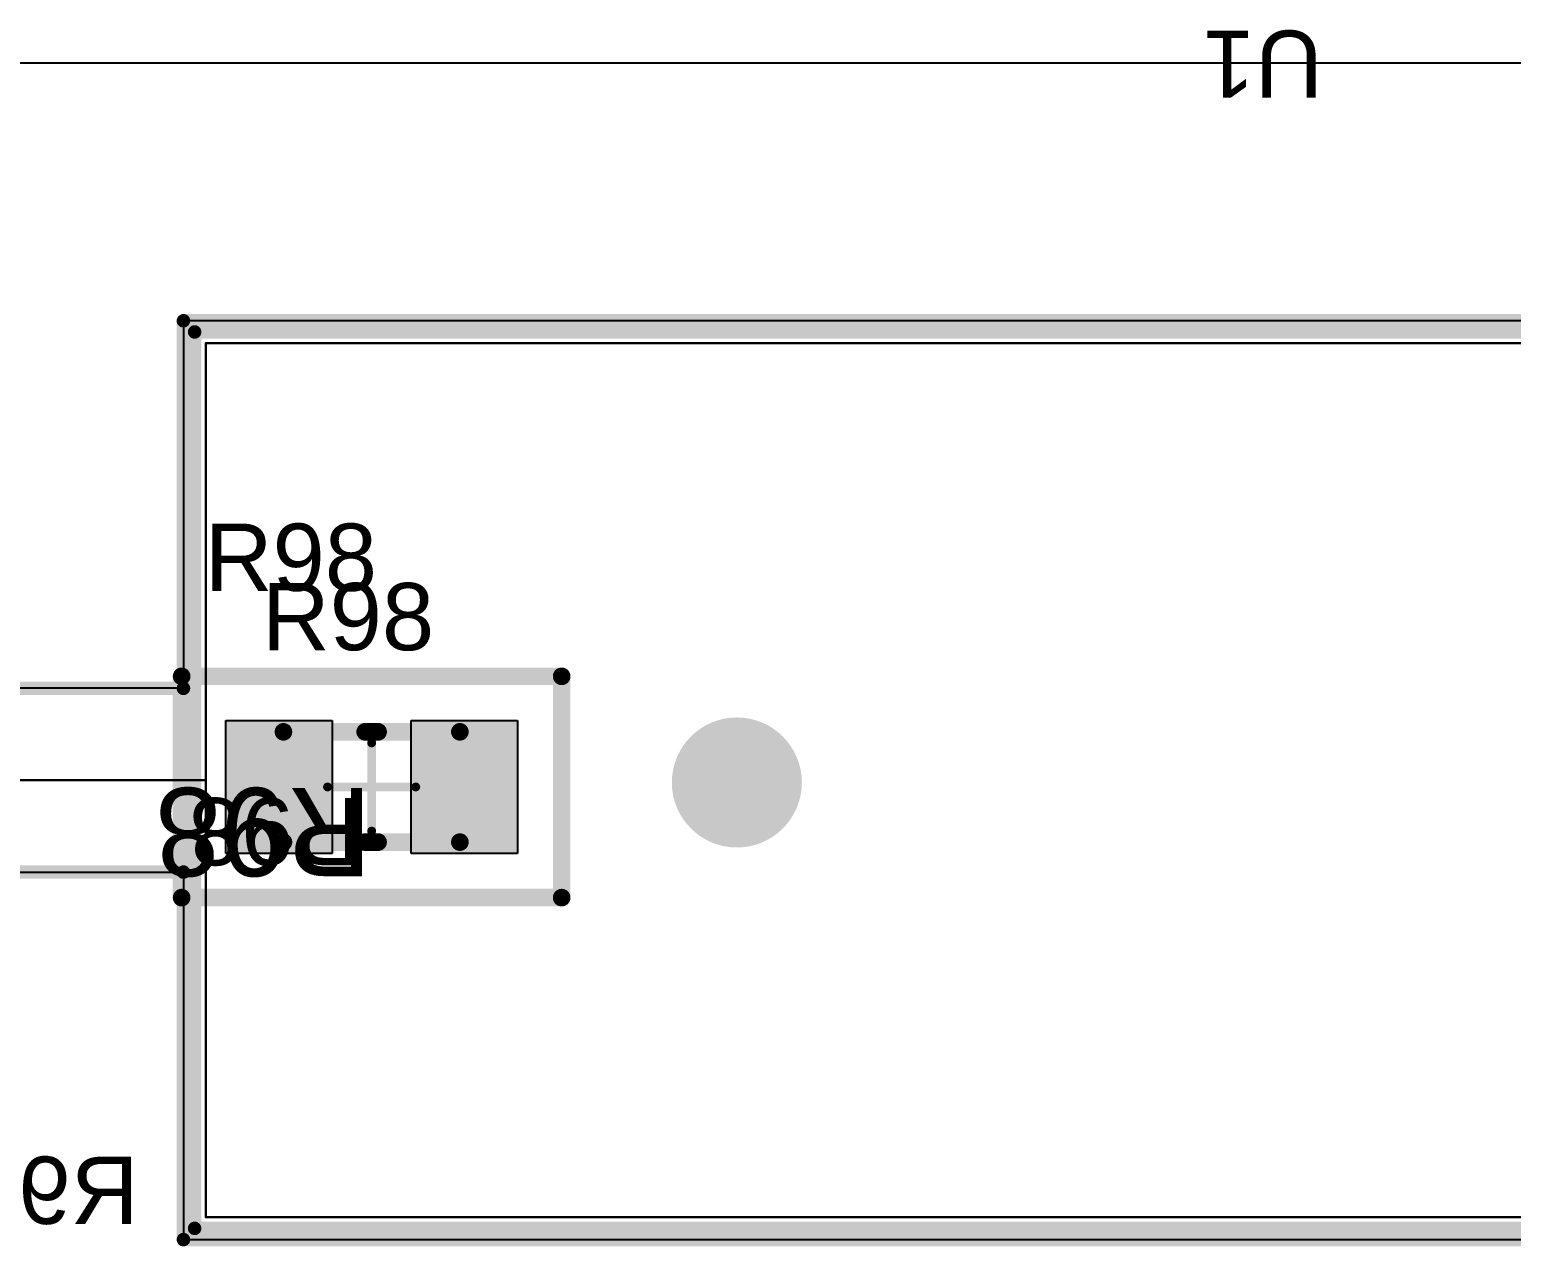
# Model space of a CAD drawing. Header units: millimetres. Extents: x 54 to 247, y 53 to 195.
# Drawn here: x 95.26 to 112.06, y 78.89 to 92.68 of the extents above; entities that cross this region are included whole.
import ezdxf

# ---------------------------------------------------------------- set-up
doc = ezdxf.new("R2010")
doc.units = ezdxf.units.MM
for name, color, linetype in [('BottomOverlay', 54, 'Continuous'), ('BottomSolder', 6, 'Continuous'), ('Mechanical10', 56, 'Continuous'), ('Mechanical12', 56, 'Continuous'), ('Mechanical13', 56, 'Continuous'), ('Mechanical14', 56, 'Continuous'), ('Mechanical15', 56, 'Continuous'), ('Mechanical4', 56, 'Continuous'), ('Mechanical5', 56, 'Continuous'), ('Mechanical6', 56, 'Continuous'), ('Mechanical8', 56, 'Continuous'), ('Mechanical9', 56, 'Continuous'), ('PadHoleLayer', 156, 'Continuous'), ('TopOverlay', 2, 'Continuous'), ('TopPaste', 8, 'Continuous'), ('TopSolder', 216, 'Continuous'), ('ViaHoleLayer', 16, 'Continuous')]:
    doc.layers.add(name, color=color, linetype=linetype)
doc.styles.add('Arial', font='arial.ttf', dxfattribs={"height": 0.2})

# ---------------------------------------------------------------- blocks, each defined once
blk = doc.blocks.new('RES_TUM5_OHM_B_218')
at = {"layer": 'BottomOverlay', "const_width": 0.1524}
for points in [[(25.527, 5.08), (3.175, 5.08)], [(25.527, 5.08), (25.527, -5.08)], [(25.527, -5.08), (3.175, -5.08)]]:
    blk.add_lwpolyline(points, dxfattribs=at)
at = {"layer": 'BottomOverlay', "const_width": 0.0762}
for points in [[(25.4889, 5.08, 1), (25.5651, 5.08, 1)], [(25.4889, 5.08, 1), (25.5651, 5.08, 1)], [(25.4889, -5.08, 1), (25.5651, -5.08, 1)], [(25.4889, -5.08, 1), (25.5651, -5.08, 1)]]:
    blk.add_lwpolyline(points, format="xyb", close=True, dxfattribs=at)
at = {"layer": 'Mechanical13', "const_width": 0.0254}
for points in [[(25.4, 4.953), (3.302, 4.953)], [(25.4, 4.953), (25.4, -4.953)], [(28.702, 0), (25.4, 0)], [(25.4, -4.953), (3.302, -4.953)]]:
    blk.add_lwpolyline(points, dxfattribs=at)
at = {"layer": 'Mechanical13', "const_width": 0.0127}
for points in [[(25.39365, 4.953, 1), (25.40635, 4.953, 1)], [(25.39365, 4.953, 1), (25.40635, 4.953, 1)], [(25.39365, 0, 1), (25.40635, 0, 1)], [(25.39365, -4.953, 1), (25.40635, -4.953, 1)], [(25.39365, -4.953, 1), (25.40635, -4.953, 1)]]:
    blk.add_lwpolyline(points, format="xyb", close=True, dxfattribs=at)
at = {"layer": 'Mechanical15'}
for p, q in [((25.654, 5.207), (3.048, 5.207)), ((25.654, 1.0414), (25.654, 5.207)), ((29.7434, 1.0414), (25.654, 1.0414)), ((25.654, -5.207), (25.654, -1.0414)), ((25.654, -1.0414), (29.7434, -1.0414)), ((3.048, -5.207), (25.654, -5.207))]:
    blk.add_line(p, q, dxfattribs=at)
at = {"layer": 'Mechanical15', "const_width": 0.1524}
for points in [[(25.654, 5.207), (3.048, 5.207)], [(25.654, 5.207), (25.654, 1.0414)], [(29.7434, 1.0414), (25.654, 1.0414)], [(29.7434, -1.0414), (25.654, -1.0414)], [(25.654, -1.0414), (25.654, -5.207)], [(25.654, -5.207), (3.048, -5.207)]]:
    blk.add_lwpolyline(points, dxfattribs=at)
at = {"layer": 'Mechanical15', "const_width": 0.0762}
for points in [[(25.6159, 5.207, 1), (25.6921, 5.207, 1)], [(25.6159, 5.207, 1), (25.6921, 5.207, 1)], [(25.6159, 1.0414, 1), (25.6921, 1.0414, 1)], [(25.6159, 1.0414, 1), (25.6921, 1.0414, 1)], [(25.6159, -1.0414, 1), (25.6921, -1.0414, 1)], [(25.6159, -1.0414, 1), (25.6921, -1.0414, 1)], [(25.6159, -5.207, 1), (25.6921, -5.207, 1)], [(25.6159, -5.207, 1), (25.6921, -5.207, 1)]]:
    blk.add_lwpolyline(points, format="xyb", close=True, dxfattribs=at)
at = {"layer": 'Mechanical4'}
blk.add_line((-3.9624, -8.128), (32.6644, -8.128), dxfattribs=at)
blk = doc.blocks.new('V______CRCW0805__3_IPC_A_219')
at = {"layer": 'TopPaste'}
for points in [[(-1.654, 0.754), (-0.448, 0.754), (-0.448, -0.754), (-1.654, -0.754)], [(0.448, 0.754), (1.654, 0.754), (1.654, -0.754), (0.448, -0.754)]]:
    blk.add_hatch(color=8, dxfattribs=at).paths.add_polyline_path(points)
at = {"layer": 'TopSolder'}
for points in [[(-1.654, 0.754), (-0.448, 0.754), (-0.448, -0.754), (-1.654, -0.754)], [(0.448, 0.754), (1.654, 0.754), (1.654, -0.754), (0.448, -0.754)]]:
    blk.add_hatch(color=216, dxfattribs=at).paths.add_polyline_path(points)
at = {"layer": 'Mechanical10', "const_width": 0.2}
for points in [[(2.154, 1.254), (-2.154, 1.254)], [(-2.154, 1.254), (-2.154, -1.254)], [(2.154, 1.254), (2.154, -1.254)], [(2.154, -1.254), (-2.154, -1.254)]]:
    blk.add_lwpolyline(points, dxfattribs=at)
at = {"layer": 'Mechanical10', "const_width": 0.1}
for points in [[(-2.204, 1.254, 1), (-2.104, 1.254, 1)], [(-2.204, 1.254, 1), (-2.104, 1.254, 1)], [(2.104, 1.254, 1), (2.204, 1.254, 1)], [(2.104, 1.254, 1), (2.204, 1.254, 1)], [(-2.204, -1.254, 1), (-2.104, -1.254, 1)], [(-2.204, -1.254, 1), (-2.104, -1.254, 1)], [(2.104, -1.254, 1), (2.204, -1.254, 1)], [(2.104, -1.254, 1), (2.204, -1.254, 1)]]:
    blk.add_lwpolyline(points, format="xyb", close=True, dxfattribs=at)
at = {"layer": 'Mechanical12', "const_width": 0.2}
for points in [[(1, 0.625), (-1, 0.625)], [(-1, 0.625), (-1, -0.625)], [(1, 0.625), (1, -0.625)], [(1, -0.625), (-1, -0.625)]]:
    blk.add_lwpolyline(points, dxfattribs=at)
at = {"layer": 'Mechanical12', "const_width": 0.1}
for points in [[(-1.05, 0.625, 1), (-0.95, 0.625, 1)], [(-1.05, 0.625, 1), (-0.95, 0.625, 1)], [(0.95, 0.625, 1), (1.05, 0.625, 1)], [(0.95, 0.625, 1), (1.05, 0.625, 1)], [(-1.05, -0.625, 1), (-0.95, -0.625, 1)], [(-1.05, -0.625, 1), (-0.95, -0.625, 1)], [(0.95, -0.625, 1), (1.05, -0.625, 1)], [(0.95, -0.625, 1), (1.05, -0.625, 1)]]:
    blk.add_lwpolyline(points, format="xyb", close=True, dxfattribs=at)
at = {"layer": 'Mechanical15'}
for points, const_width in [([(2.154, 1.254), (-2.154, 1.254)], 0.2), ([(-2.154, 1.254), (-2.154, -1.254)], 0.2), ([(2.154, 1.254), (2.154, -1.254)], 0.2), ([(0, 0.5), (0, -0.5)], 0.1), ([(0.5, 0), (-0.5, 0)], 0.1), ([(2.154, -1.254), (-2.154, -1.254)], 0.2)]:
    blk.add_lwpolyline(points, dxfattribs=dict(at, const_width=const_width))
for points, const_width in [([(-2.204, 1.254, 1), (-2.104, 1.254, 1)], 0.1), ([(-2.204, 1.254, 1), (-2.104, 1.254, 1)], 0.1), ([(2.104, 1.254, 1), (2.204, 1.254, 1)], 0.1), ([(2.104, 1.254, 1), (2.204, 1.254, 1)], 0.1), ([(-0.025, 0.5, 1), (0.025, 0.5, 1)], 0.05), ([(-0.525, 0, 1), (-0.475, 0, 1)], 0.05), ([(0.475, 0, 1), (0.525, 0, 1)], 0.05), ([(-0.025, -0.5, 1), (0.025, -0.5, 1)], 0.05), ([(-2.204, -1.254, 1), (-2.104, -1.254, 1)], 0.1), ([(-2.204, -1.254, 1), (-2.104, -1.254, 1)], 0.1), ([(2.104, -1.254, 1), (2.204, -1.254, 1)], 0.1), ([(2.104, -1.254, 1), (2.204, -1.254, 1)], 0.1)]:
    blk.add_lwpolyline(points, format="xyb", close=True, dxfattribs=dict(at, const_width=const_width))
at = {"layer": 'TopOverlay', "const_width": 0.2}
for points in [[(0.073, 0.625), (-0.073, 0.625)], [(0.073, -0.625), (-0.073, -0.625)]]:
    blk.add_lwpolyline(points, dxfattribs=at)
at = {"layer": 'TopOverlay', "const_width": 0.1}
for points in [[(-0.123, 0.625, 1), (-0.023, 0.625, 1)], [(0.023, 0.625, 1), (0.123, 0.625, 1)], [(-0.123, -0.625, 1), (-0.023, -0.625, 1)], [(0.023, -0.625, 1), (0.123, -0.625, 1)]]:
    blk.add_lwpolyline(points, format="xyb", close=True, dxfattribs=at)
at = {"layer": 'Mechanical10'}
blk.add_text('R98', height=1, dxfattribs=at).set_placement((0, 0.011))

msp = doc.modelspace()

# ---------------------------------------------------------------- hatches: boundary and pattern name
at = {"layer": 'BottomSolder'}
h = msp.add_hatch(color=6, dxfattribs=at)
edge = h.paths.add_edge_path()
edge.add_arc((103.276, 84.15), 0.737, 0, 360)
at = {"layer": 'Mechanical14'}
h = msp.add_hatch(color=56, dxfattribs=at)
edge = h.paths.add_edge_path()
edge.add_arc((97.13, 89.256), 0.0381, 0, 360)
h = msp.add_hatch(color=56, dxfattribs=at)
edge = h.paths.add_edge_path()
edge.add_arc((97.13, 89.256), 0.0381, 0, 360)
h = msp.add_hatch(color=56, dxfattribs=at)
edge = h.paths.add_edge_path()
edge.add_arc((97.13, 79.096), 0.0381, 0, 360)
h = msp.add_hatch(color=56, dxfattribs=at)
edge = h.paths.add_edge_path()
edge.add_arc((97.13, 79.096), 0.0381, 0, 360)
at = {"layer": 'Mechanical4'}
h = msp.add_hatch(color=56, dxfattribs=at)
edge = h.paths.add_edge_path()
edge.add_arc((97.003, 89.383), 0.0381, 0, 360)
h = msp.add_hatch(color=56, dxfattribs=at)
edge = h.paths.add_edge_path()
edge.add_arc((97.003, 89.383), 0.0381, 0, 360)
h = msp.add_hatch(color=56, dxfattribs=at)
edge = h.paths.add_edge_path()
edge.add_arc((96.982, 85.353), 0.05, 0, 360)
h = msp.add_hatch(color=56, dxfattribs=at)
edge = h.paths.add_edge_path()
edge.add_arc((96.982, 85.353), 0.05, 0, 360)
h = msp.add_hatch(color=56, dxfattribs=at)
edge = h.paths.add_edge_path()
edge.add_arc((96.982, 85.353), 0.05, 0, 360)
h = msp.add_hatch(color=56, dxfattribs=at)
edge = h.paths.add_edge_path()
edge.add_arc((96.982, 85.353), 0.05, 0, 360)
h = msp.add_hatch(color=56, dxfattribs=at)
edge = h.paths.add_edge_path()
edge.add_arc((101.29, 85.353), 0.05, 0, 360)
h = msp.add_hatch(color=56, dxfattribs=at)
edge = h.paths.add_edge_path()
edge.add_arc((101.29, 85.353), 0.05, 0, 360)
h = msp.add_hatch(color=56, dxfattribs=at)
edge = h.paths.add_edge_path()
edge.add_arc((101.29, 85.353), 0.05, 0, 360)
h = msp.add_hatch(color=56, dxfattribs=at)
edge = h.paths.add_edge_path()
edge.add_arc((101.29, 85.353), 0.05, 0, 360)
h = msp.add_hatch(color=56, dxfattribs=at)
edge = h.paths.add_edge_path()
edge.add_arc((97.003, 85.217), 0.0381, 0, 360)
h = msp.add_hatch(color=56, dxfattribs=at)
edge = h.paths.add_edge_path()
edge.add_arc((97.003, 85.217), 0.0381, 0, 360)
h = msp.add_hatch(color=56, dxfattribs=at)
edge = h.paths.add_edge_path()
edge.add_arc((97.003, 83.134), 0.0381, 0, 360)
h = msp.add_hatch(color=56, dxfattribs=at)
edge = h.paths.add_edge_path()
edge.add_arc((97.003, 83.134), 0.0381, 0, 360)
h = msp.add_hatch(color=56, dxfattribs=at)
edge = h.paths.add_edge_path()
edge.add_arc((96.982, 82.845), 0.05, 0, 360)
h = msp.add_hatch(color=56, dxfattribs=at)
edge = h.paths.add_edge_path()
edge.add_arc((96.982, 82.845), 0.05, 0, 360)
h = msp.add_hatch(color=56, dxfattribs=at)
edge = h.paths.add_edge_path()
edge.add_arc((96.982, 82.845), 0.05, 0, 360)
h = msp.add_hatch(color=56, dxfattribs=at)
edge = h.paths.add_edge_path()
edge.add_arc((96.982, 82.845), 0.05, 0, 360)
h = msp.add_hatch(color=56, dxfattribs=at)
edge = h.paths.add_edge_path()
edge.add_arc((101.29, 82.845), 0.05, 0, 360)
h = msp.add_hatch(color=56, dxfattribs=at)
edge = h.paths.add_edge_path()
edge.add_arc((101.29, 82.845), 0.05, 0, 360)
h = msp.add_hatch(color=56, dxfattribs=at)
edge = h.paths.add_edge_path()
edge.add_arc((101.29, 82.845), 0.05, 0, 360)
h = msp.add_hatch(color=56, dxfattribs=at)
edge = h.paths.add_edge_path()
edge.add_arc((101.29, 82.845), 0.05, 0, 360)
h = msp.add_hatch(color=56, dxfattribs=at)
edge = h.paths.add_edge_path()
edge.add_arc((97.003, 78.969), 0.0381, 0, 360)
h = msp.add_hatch(color=56, dxfattribs=at)
edge = h.paths.add_edge_path()
edge.add_arc((97.003, 78.969), 0.0381, 0, 360)
at = {"layer": 'Mechanical5'}
h = msp.add_hatch(color=56, dxfattribs=at)
edge = h.paths.add_edge_path()
edge.add_arc((97.257, 89.129), 0.00635, 0, 360)
h = msp.add_hatch(color=56, dxfattribs=at)
edge = h.paths.add_edge_path()
edge.add_arc((97.257, 89.129), 0.00635, 0, 360)
h = msp.add_hatch(color=56, dxfattribs=at)
edge = h.paths.add_edge_path()
edge.add_arc((97.257, 84.176), 0.00635, 0, 360)
h = msp.add_hatch(color=56, dxfattribs=at)
edge = h.paths.add_edge_path()
edge.add_arc((97.257, 79.223), 0.00635, 0, 360)
h = msp.add_hatch(color=56, dxfattribs=at)
edge = h.paths.add_edge_path()
edge.add_arc((97.257, 79.223), 0.00635, 0, 360)
at = {"layer": 'Mechanical6'}
h = msp.add_hatch(color=56, dxfattribs=at)
edge = h.paths.add_edge_path()
edge.add_arc((99.064, 84.724), 0.05, 0, 360)
h = msp.add_hatch(color=56, dxfattribs=at)
edge = h.paths.add_edge_path()
edge.add_arc((99.209, 84.724), 0.05, 0, 360)
h = msp.add_hatch(color=56, dxfattribs=at)
edge = h.paths.add_edge_path()
edge.add_arc((99.064, 83.474), 0.05, 0, 360)
h = msp.add_hatch(color=56, dxfattribs=at)
edge = h.paths.add_edge_path()
edge.add_arc((99.209, 83.474), 0.05, 0, 360)
at = {"layer": 'Mechanical8'}
h = msp.add_hatch(color=56, dxfattribs=at)
edge = h.paths.add_edge_path()
edge.add_arc((98.136, 84.724), 0.05, 0, 360)
h = msp.add_hatch(color=56, dxfattribs=at)
edge = h.paths.add_edge_path()
edge.add_arc((98.136, 84.724), 0.05, 0, 360)
h = msp.add_hatch(color=56, dxfattribs=at)
edge = h.paths.add_edge_path()
edge.add_arc((100.136, 84.724), 0.05, 0, 360)
h = msp.add_hatch(color=56, dxfattribs=at)
edge = h.paths.add_edge_path()
edge.add_arc((100.136, 84.724), 0.05, 0, 360)
h = msp.add_hatch(color=56, dxfattribs=at)
edge = h.paths.add_edge_path()
edge.add_arc((98.136, 83.474), 0.05, 0, 360)
h = msp.add_hatch(color=56, dxfattribs=at)
edge = h.paths.add_edge_path()
edge.add_arc((98.136, 83.474), 0.05, 0, 360)
h = msp.add_hatch(color=56, dxfattribs=at)
edge = h.paths.add_edge_path()
edge.add_arc((100.136, 83.474), 0.05, 0, 360)
h = msp.add_hatch(color=56, dxfattribs=at)
edge = h.paths.add_edge_path()
edge.add_arc((100.136, 83.474), 0.05, 0, 360)
at = {"layer": 'PadHoleLayer'}
h = msp.add_hatch(color=156, dxfattribs=at)
edge = h.paths.add_edge_path()
edge.add_arc((97.003, 89.383), 0.0381, 0, 360)
h = msp.add_hatch(color=156, dxfattribs=at)
edge = h.paths.add_edge_path()
edge.add_arc((97.003, 89.383), 0.0381, 0, 360)
h = msp.add_hatch(color=156, dxfattribs=at)
edge = h.paths.add_edge_path()
edge.add_arc((97.13, 89.256), 0.0381, 0, 360)
h = msp.add_hatch(color=156, dxfattribs=at)
edge = h.paths.add_edge_path()
edge.add_arc((97.13, 89.256), 0.0381, 0, 360)
h = msp.add_hatch(color=156, dxfattribs=at)
edge = h.paths.add_edge_path()
edge.add_arc((97.257, 89.129), 0.00635, 0, 360)
h = msp.add_hatch(color=156, dxfattribs=at)
edge = h.paths.add_edge_path()
edge.add_arc((97.257, 89.129), 0.00635, 0, 360)
h = msp.add_hatch(color=156, dxfattribs=at)
edge = h.paths.add_edge_path()
edge.add_arc((96.982, 85.353), 0.05, 0, 360)
h = msp.add_hatch(color=156, dxfattribs=at)
edge = h.paths.add_edge_path()
edge.add_arc((96.982, 85.353), 0.05, 0, 360)
h = msp.add_hatch(color=156, dxfattribs=at)
edge = h.paths.add_edge_path()
edge.add_arc((96.982, 85.353), 0.05, 0, 360)
h = msp.add_hatch(color=156, dxfattribs=at)
edge = h.paths.add_edge_path()
edge.add_arc((96.982, 85.353), 0.05, 0, 360)
h = msp.add_hatch(color=156, dxfattribs=at)
edge = h.paths.add_edge_path()
edge.add_arc((101.29, 85.353), 0.05, 0, 360)
h = msp.add_hatch(color=156, dxfattribs=at)
edge = h.paths.add_edge_path()
edge.add_arc((101.29, 85.353), 0.05, 0, 360)
h = msp.add_hatch(color=156, dxfattribs=at)
edge = h.paths.add_edge_path()
edge.add_arc((101.29, 85.353), 0.05, 0, 360)
h = msp.add_hatch(color=156, dxfattribs=at)
edge = h.paths.add_edge_path()
edge.add_arc((101.29, 85.353), 0.05, 0, 360)
h = msp.add_hatch(color=156, dxfattribs=at)
edge = h.paths.add_edge_path()
edge.add_arc((97.003, 85.217), 0.0381, 0, 360)
h = msp.add_hatch(color=156, dxfattribs=at)
edge = h.paths.add_edge_path()
edge.add_arc((97.003, 85.217), 0.0381, 0, 360)
h = msp.add_hatch(color=156, dxfattribs=at)
edge = h.paths.add_edge_path()
edge.add_arc((98.136, 84.724), 0.05, 0, 360)
h = msp.add_hatch(color=156, dxfattribs=at)
edge = h.paths.add_edge_path()
edge.add_arc((98.136, 84.724), 0.05, 0, 360)
h = msp.add_hatch(color=156, dxfattribs=at)
edge = h.paths.add_edge_path()
edge.add_arc((99.064, 84.724), 0.05, 0, 360)
h = msp.add_hatch(color=156, dxfattribs=at)
edge = h.paths.add_edge_path()
edge.add_arc((99.209, 84.724), 0.05, 0, 360)
h = msp.add_hatch(color=156, dxfattribs=at)
edge = h.paths.add_edge_path()
edge.add_arc((100.136, 84.724), 0.05, 0, 360)
h = msp.add_hatch(color=156, dxfattribs=at)
edge = h.paths.add_edge_path()
edge.add_arc((100.136, 84.724), 0.05, 0, 360)
h = msp.add_hatch(color=156, dxfattribs=at)
edge = h.paths.add_edge_path()
edge.add_arc((97.257, 84.176), 0.00635, 0, 360)
h = msp.add_hatch(color=156, dxfattribs=at)
edge = h.paths.add_edge_path()
edge.add_arc((98.136, 83.474), 0.05, 0, 360)
h = msp.add_hatch(color=156, dxfattribs=at)
edge = h.paths.add_edge_path()
edge.add_arc((98.136, 83.474), 0.05, 0, 360)
h = msp.add_hatch(color=156, dxfattribs=at)
edge = h.paths.add_edge_path()
edge.add_arc((99.064, 83.474), 0.05, 0, 360)
h = msp.add_hatch(color=156, dxfattribs=at)
edge = h.paths.add_edge_path()
edge.add_arc((99.209, 83.474), 0.05, 0, 360)
h = msp.add_hatch(color=156, dxfattribs=at)
edge = h.paths.add_edge_path()
edge.add_arc((100.136, 83.474), 0.05, 0, 360)
h = msp.add_hatch(color=156, dxfattribs=at)
edge = h.paths.add_edge_path()
edge.add_arc((100.136, 83.474), 0.05, 0, 360)
h = msp.add_hatch(color=156, dxfattribs=at)
edge = h.paths.add_edge_path()
edge.add_arc((97.003, 83.134), 0.0381, 0, 360)
h = msp.add_hatch(color=156, dxfattribs=at)
edge = h.paths.add_edge_path()
edge.add_arc((97.003, 83.134), 0.0381, 0, 360)
h = msp.add_hatch(color=156, dxfattribs=at)
edge = h.paths.add_edge_path()
edge.add_arc((96.982, 82.845), 0.05, 0, 360)
h = msp.add_hatch(color=156, dxfattribs=at)
edge = h.paths.add_edge_path()
edge.add_arc((96.982, 82.845), 0.05, 0, 360)
h = msp.add_hatch(color=156, dxfattribs=at)
edge = h.paths.add_edge_path()
edge.add_arc((96.982, 82.845), 0.05, 0, 360)
h = msp.add_hatch(color=156, dxfattribs=at)
edge = h.paths.add_edge_path()
edge.add_arc((96.982, 82.845), 0.05, 0, 360)
h = msp.add_hatch(color=156, dxfattribs=at)
edge = h.paths.add_edge_path()
edge.add_arc((101.29, 82.845), 0.05, 0, 360)
h = msp.add_hatch(color=156, dxfattribs=at)
edge = h.paths.add_edge_path()
edge.add_arc((101.29, 82.845), 0.05, 0, 360)
h = msp.add_hatch(color=156, dxfattribs=at)
edge = h.paths.add_edge_path()
edge.add_arc((101.29, 82.845), 0.05, 0, 360)
h = msp.add_hatch(color=156, dxfattribs=at)
edge = h.paths.add_edge_path()
edge.add_arc((101.29, 82.845), 0.05, 0, 360)
h = msp.add_hatch(color=156, dxfattribs=at)
edge = h.paths.add_edge_path()
edge.add_arc((97.13, 79.096), 0.0381, 0, 360)
h = msp.add_hatch(color=156, dxfattribs=at)
edge = h.paths.add_edge_path()
edge.add_arc((97.13, 79.096), 0.0381, 0, 360)
h = msp.add_hatch(color=156, dxfattribs=at)
edge = h.paths.add_edge_path()
edge.add_arc((97.257, 79.223), 0.00635, 0, 360)
h = msp.add_hatch(color=156, dxfattribs=at)
edge = h.paths.add_edge_path()
edge.add_arc((97.257, 79.223), 0.00635, 0, 360)
h = msp.add_hatch(color=156, dxfattribs=at)
edge = h.paths.add_edge_path()
edge.add_arc((97.003, 78.969), 0.0381, 0, 360)
h = msp.add_hatch(color=156, dxfattribs=at)
edge = h.paths.add_edge_path()
edge.add_arc((97.003, 78.969), 0.0381, 0, 360)
at = {"layer": 'TopSolder'}
h = msp.add_hatch(color=216, dxfattribs=at)
edge = h.paths.add_edge_path()
edge.add_arc((103.276, 84.15), 0.737, 0, 360)
at = {"layer": 'ViaHoleLayer'}
h = msp.add_hatch(color=16, dxfattribs=at)
edge = h.paths.add_edge_path()
edge.add_arc((103.276, 84.15), 0.356, 0, 360)

# ---------------------------------------------------------------- linework, layer by layer
at = {"layer": 'Mechanical10'}
for p, q in [((97.482, 83.345), (97.482, 84.854)), ((97.482, 84.854), (98.689, 84.854)), ((98.689, 84.854), (98.689, 83.345)), ((99.584, 83.345), (99.584, 84.854)), ((99.584, 84.854), (100.79, 84.854)), ((100.79, 84.854), (100.79, 83.345)), ((98.689, 83.345), (97.482, 83.345)), ((100.79, 83.345), (99.584, 83.345))]:
    msp.add_line(p, q, dxfattribs=at)
at = {"layer": 'Mechanical14', "const_width": 0.152}
for points in [[(97.13, 89.256), (119.482, 89.256)], [(97.13, 79.096), (97.13, 89.256)], [(97.13, 79.096), (119.482, 79.096)]]:
    msp.add_lwpolyline(points, dxfattribs=at)
at = {"layer": 'Mechanical14', "const_width": 0.0762}
for points in [[(97.091, 89.256, 1), (97.168, 89.256, 1)], [(97.091, 89.256, 1), (97.168, 89.256, 1)], [(97.091, 79.096, 1), (97.168, 79.096, 1)], [(97.091, 79.096, 1), (97.168, 79.096, 1)]]:
    msp.add_lwpolyline(points, format="xyb", close=True, dxfattribs=at)
at = {"layer": 'Mechanical4'}
for points, const_width in [([(97.003, 85.217), (97.003, 89.383)], 0.152), ([(97.003, 89.383), (119.609, 89.383)], 0.152), ([(97.003, 85.217), (97.003, 89.383)], 0.0127), ([(97.003, 89.383), (119.609, 89.383)], 0.0127), ([(96.982, 82.845), (96.982, 85.353)], 0.2), ([(96.982, 85.353), (101.29, 85.353)], 0.2), ([(96.982, 82.845), (96.982, 85.353)], 0.2), ([(96.982, 85.353), (101.29, 85.353)], 0.2), ([(101.29, 82.845), (101.29, 85.353)], 0.2), ([(101.29, 82.845), (101.29, 85.353)], 0.2), ([(92.913, 85.217), (97.003, 85.217)], 0.152), ([(92.913, 85.217), (97.003, 85.217)], 0.0127), ([(99.136, 83.599), (99.136, 84.599)], 0.1), ([(98.636, 84.099), (99.636, 84.099)], 0.1), ([(92.913, 83.134), (97.003, 83.134)], 0.152), ([(97.003, 78.969), (97.003, 83.134)], 0.152), ([(92.913, 83.134), (97.003, 83.134)], 0.0127), ([(97.003, 78.969), (97.003, 83.134)], 0.0127), ([(96.982, 82.845), (101.29, 82.845)], 0.2), ([(96.982, 82.845), (101.29, 82.845)], 0.2), ([(97.003, 78.969), (119.609, 78.969)], 0.152), ([(97.003, 78.969), (119.609, 78.969)], 0.0127)]:
    msp.add_lwpolyline(points, dxfattribs=dict(at, const_width=const_width))
for points, const_width in [([(96.964, 89.383, 1), (97.041, 89.383, 1)], 0.0762), ([(96.964, 89.383, 1), (97.041, 89.383, 1)], 0.0762), ([(96.999, 89.383, 1), (97.006, 89.383, 1)], 0.00635), ([(96.999, 89.383, 1), (97.006, 89.383, 1)], 0.00635), ([(96.932, 85.353, 1), (97.032, 85.353, 1)], 0.1), ([(96.932, 85.353, 1), (97.032, 85.353, 1)], 0.1), ([(96.932, 85.353, 1), (97.032, 85.353, 1)], 0.1), ([(96.932, 85.353, 1), (97.032, 85.353, 1)], 0.1), ([(101.24, 85.353, 1), (101.34, 85.353, 1)], 0.1), ([(101.24, 85.353, 1), (101.34, 85.353, 1)], 0.1), ([(101.24, 85.353, 1), (101.34, 85.353, 1)], 0.1), ([(101.24, 85.353, 1), (101.34, 85.353, 1)], 0.1), ([(96.964, 85.217, 1), (97.041, 85.217, 1)], 0.0762), ([(96.964, 85.217, 1), (97.041, 85.217, 1)], 0.0762), ([(96.999, 85.217, 1), (97.006, 85.217, 1)], 0.00635), ([(96.999, 85.217, 1), (97.006, 85.217, 1)], 0.00635), ([(99.111, 84.599, 1), (99.161, 84.599, 1)], 0.05), ([(99.099, 84.599, 1), (99.124, 84.599, 1)], 0.025), ([(99.099, 84.599, 1), (99.124, 84.599, 1)], 0.025), ([(99.149, 84.599, 1), (99.174, 84.599, 1)], 0.025), ([(99.149, 84.599, 1), (99.174, 84.599, 1)], 0.025), ([(98.611, 84.099, 1), (98.661, 84.099, 1)], 0.05), ([(98.599, 84.099, 1), (98.624, 84.099, 1)], 0.025), ([(98.599, 84.099, 1), (98.624, 84.099, 1)], 0.025), ([(98.649, 84.099, 1), (98.674, 84.099, 1)], 0.025), ([(98.649, 84.099, 1), (98.674, 84.099, 1)], 0.025), ([(99.611, 84.099, 1), (99.661, 84.099, 1)], 0.05), ([(99.599, 84.099, 1), (99.624, 84.099, 1)], 0.025), ([(99.599, 84.099, 1), (99.624, 84.099, 1)], 0.025), ([(99.649, 84.099, 1), (99.674, 84.099, 1)], 0.025), ([(99.649, 84.099, 1), (99.674, 84.099, 1)], 0.025), ([(99.111, 83.599, 1), (99.161, 83.599, 1)], 0.05), ([(99.099, 83.599, 1), (99.124, 83.599, 1)], 0.025), ([(99.099, 83.599, 1), (99.124, 83.599, 1)], 0.025), ([(99.149, 83.599, 1), (99.174, 83.599, 1)], 0.025), ([(99.149, 83.599, 1), (99.174, 83.599, 1)], 0.025), ([(96.964, 83.134, 1), (97.041, 83.134, 1)], 0.0762), ([(96.964, 83.134, 1), (97.041, 83.134, 1)], 0.0762), ([(96.999, 83.134, 1), (97.006, 83.134, 1)], 0.00635), ([(96.999, 83.134, 1), (97.006, 83.134, 1)], 0.00635), ([(96.932, 82.845, 1), (97.032, 82.845, 1)], 0.1), ([(96.932, 82.845, 1), (97.032, 82.845, 1)], 0.1), ([(96.932, 82.845, 1), (97.032, 82.845, 1)], 0.1), ([(96.932, 82.845, 1), (97.032, 82.845, 1)], 0.1), ([(101.24, 82.845, 1), (101.34, 82.845, 1)], 0.1), ([(101.24, 82.845, 1), (101.34, 82.845, 1)], 0.1), ([(101.24, 82.845, 1), (101.34, 82.845, 1)], 0.1), ([(101.24, 82.845, 1), (101.34, 82.845, 1)], 0.1), ([(96.964, 78.969, 1), (97.041, 78.969, 1)], 0.0762), ([(96.964, 78.969, 1), (97.041, 78.969, 1)], 0.0762), ([(96.999, 78.969, 1), (97.006, 78.969, 1)], 0.00635), ([(96.999, 78.969, 1), (97.006, 78.969, 1)], 0.00635)]:
    msp.add_lwpolyline(points, format="xyb", close=True, dxfattribs=dict(at, const_width=const_width))
at = {"layer": 'Mechanical4', "const_width": 0.05}
for points in [[(99.111, 84.599, -1), (99.161, 84.599)], [(99.161, 84.599, -1), (99.111, 84.599)], [(98.611, 84.099, -1), (98.661, 84.099)], [(98.661, 84.099, -1), (98.611, 84.099)], [(99.611, 84.099, -1), (99.661, 84.099)], [(99.661, 84.099, -1), (99.611, 84.099)], [(99.111, 83.599, -1), (99.161, 83.599)], [(99.161, 83.599, -1), (99.111, 83.599)]]:
    msp.add_lwpolyline(points, format="xyb", dxfattribs=at)
at = {"layer": 'Mechanical5', "const_width": 0.0254}
for points in [[(97.257, 89.129), (119.355, 89.129)], [(97.257, 79.223), (97.257, 89.129)], [(93.955, 84.176), (97.257, 84.176)], [(97.257, 79.223), (119.355, 79.223)]]:
    msp.add_lwpolyline(points, dxfattribs=at)
at = {"layer": 'Mechanical5', "const_width": 0.0127}
for points in [[(97.25, 89.129, 1), (97.263, 89.129, 1)], [(97.25, 89.129, 1), (97.263, 89.129, 1)], [(97.25, 84.176, 1), (97.263, 84.176, 1)], [(97.25, 79.223, 1), (97.263, 79.223, 1)], [(97.25, 79.223, 1), (97.263, 79.223, 1)]]:
    msp.add_lwpolyline(points, format="xyb", close=True, dxfattribs=at)
at = {"layer": 'Mechanical6', "const_width": 0.2}
for points in [[(99.064, 84.724), (99.209, 84.724)], [(99.064, 83.474), (99.209, 83.474)]]:
    msp.add_lwpolyline(points, dxfattribs=at)
at = {"layer": 'Mechanical6', "const_width": 0.1}
for points in [[(99.014, 84.724, 1), (99.114, 84.724, 1)], [(99.159, 84.724, 1), (99.259, 84.724, 1)], [(99.014, 83.474, 1), (99.114, 83.474, 1)], [(99.159, 83.474, 1), (99.259, 83.474, 1)]]:
    msp.add_lwpolyline(points, format="xyb", close=True, dxfattribs=at)
at = {"layer": 'Mechanical8'}
for p, q in [((97.482, 83.345), (97.482, 84.854)), ((97.482, 84.854), (98.689, 84.854)), ((98.689, 84.854), (98.689, 83.345)), ((99.584, 83.345), (99.584, 84.854)), ((99.584, 84.854), (100.79, 84.854)), ((100.79, 84.854), (100.79, 83.345)), ((98.689, 83.345), (97.482, 83.345)), ((100.79, 83.345), (99.584, 83.345))]:
    msp.add_line(p, q, dxfattribs=at)
at = {"layer": 'Mechanical8', "const_width": 0.2}
for points in [[(98.136, 83.474), (98.136, 84.724)], [(98.136, 84.724), (100.136, 84.724)], [(100.136, 83.474), (100.136, 84.724)], [(98.136, 83.474), (100.136, 83.474)]]:
    msp.add_lwpolyline(points, dxfattribs=at)
at = {"layer": 'Mechanical8', "const_width": 0.1}
for points in [[(98.086, 84.724, 1), (98.186, 84.724, 1)], [(98.086, 84.724, 1), (98.186, 84.724, 1)], [(100.086, 84.724, 1), (100.186, 84.724, 1)], [(100.086, 84.724, 1), (100.186, 84.724, 1)], [(98.086, 83.474, 1), (98.186, 83.474, 1)], [(98.086, 83.474, 1), (98.186, 83.474, 1)], [(100.086, 83.474, 1), (100.186, 83.474, 1)], [(100.086, 83.474, 1), (100.186, 83.474, 1)]]:
    msp.add_lwpolyline(points, format="xyb", close=True, dxfattribs=at)
at = {"layer": 'Mechanical9', "const_width": 0.0127}
msp.add_lwpolyline([(89.992, 92.304), (126.619, 92.304)], dxfattribs=at)

# ---------------------------------------------------------------- block references
at = {"rotation": 180}
for name, p in [('RES_TUM5_OHM_B_218', (122.657, 84.176)), ('V______CRCW0805__3_IPC_A_219', (99.136, 84.099))]:
    msp.add_blockref(name, p, dxfattribs=at)

# ---------------------------------------------------------------- texts
at = {"layer": 'BottomOverlay', "style": 'Arial', "text_generation_flag": 2}
msp.add_text('R99', height=0.762, dxfattribs=at).set_placement((96.494, 79.147))
at = {"layer": 'Mechanical4', "style": 'Arial'}
msp.add_text('R98', height=0.762, rotation=180, dxfattribs=at).set_placement((99.022, 83.974))
at = {"layer": 'Mechanical6', "style": 'Arial'}
msp.add_text('U1', height=0.762, rotation=180, dxfattribs=at).set_placement((109.918, 92.672))
msp.add_text('R98', height=0.762, dxfattribs=at).set_placement((97.244, 86.322))
at = {"layer": 'TopOverlay', "style": 'Arial'}
msp.add_text('R98', height=0.762, dxfattribs=at).set_placement((97.892, 85.649))

doc.saveas('drawing.dxf')
